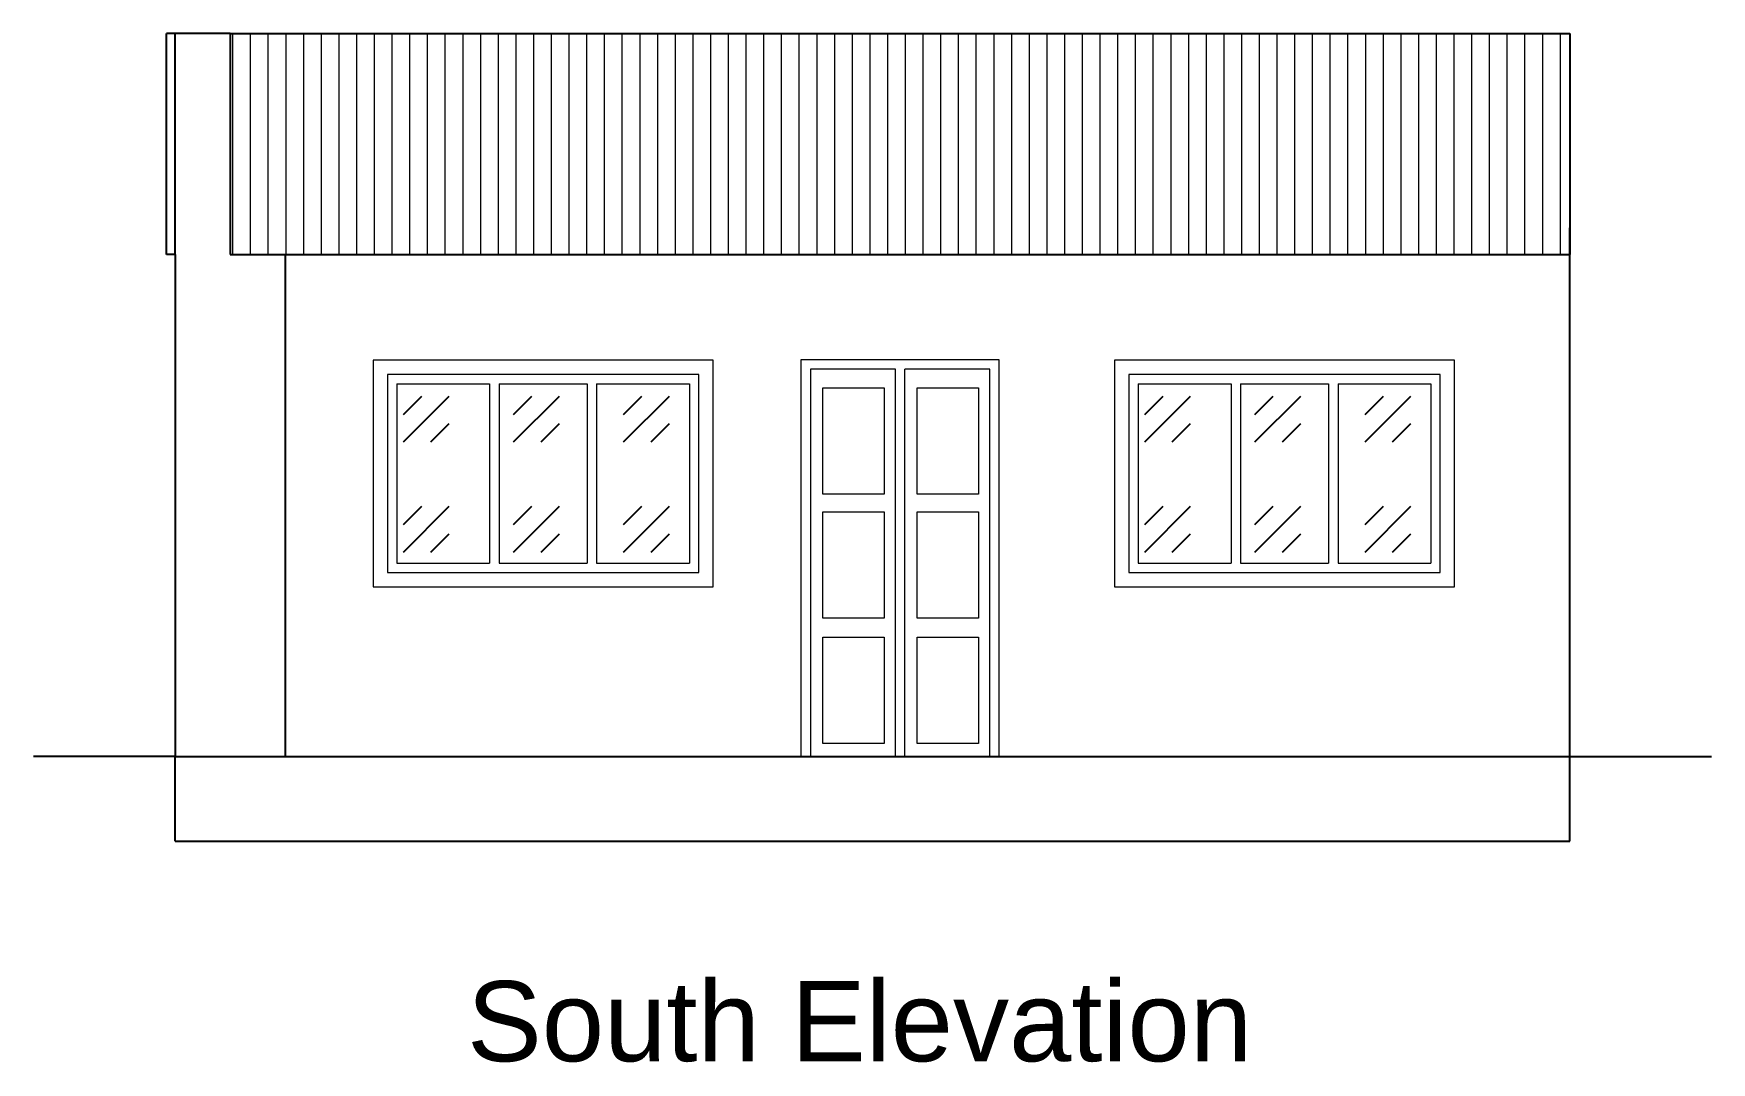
# Model space of a CAD drawing. Header units: inches. Extents: x 100101 to 119806, y -2288 to 8641.
# Drawn here: x 113800.3 to 114155.8, y 801.9 to 1019.9 of the extents above; entities that cross this region are included whole.
import ezdxf

# ---------------------------------------------------------------- set-up
doc = ezdxf.new("R2010")
doc.units = ezdxf.units.IN
doc.header["$LTSCALE"] = 0.5
doc.header["$MEASUREMENT"] = 0
for name, color, linetype, lineweight in [('door', 202, 'Continuous', 5), ('steps', 253, 'Continuous', 20), ('Toilet', 7, 'Continuous', 25)]:
    doc.layers.add(name, color=color, linetype=linetype, lineweight=lineweight)
doc.styles.get("Standard").update_dxf_attribs({"font": 'arial.ttf'})
pattern_1 = [(45, (-320.56, 0), (23.3345238, 0), [13.75, -19.25]), (45, (-314.727, 0), (23.3345238, 0), [5.5, -27.5]), (45, (-320.56, 5.834), (23.3345238, 0), [5.5, -27.5])]
pattern_2 = [(45, (-163.48, 0), (23.3345238, 0), [13.75, -19.25]), (45, (-157.647, 0), (23.3345238, 0), [5.5, -27.5]), (45, (-163.48, 5.834), (23.3345238, 0), [5.5, -27.5])]

msp = doc.modelspace()

# ---------------------------------------------------------------- hatches: boundary and pattern name
at = {"layer": 'steps', "ltscale": 0.3}
h = msp.add_hatch(dxfattribs=at)
h.set_pattern_fill('ANSI31', scale=30, angle=45)
h.paths.add_polyline_path([(113830.26, 1019.92), (113828.41, 1019.92), (113828.41, 973.08), (113830.26, 973.08)])
h = msp.add_hatch(dxfattribs=at)
h.set_pattern_fill('ANSI31', scale=30, angle=45)
h.paths.add_polyline_path([(114125.75, 1019.92), (113841.93, 1019.92), (113841.93, 973.08), (114125.75, 973.08)])
at = {"layer": 'Toilet'}
h = msp.add_hatch(dxfattribs=at)
h.set_pattern_fill('GOST_GLASS', color=256, scale=2.75)
h.set_pattern_definition(pattern_1)
h.paths.add_polyline_path([(113896.89, 945.71), (113877.22, 945.71), (113877.22, 907.71), (113896.89, 907.71)])
h = msp.add_hatch(dxfattribs=at)
h.set_pattern_fill('GOST_GLASS', color=256, scale=2.75)
h.set_pattern_definition(pattern_1)
h.paths.add_polyline_path([(113917.56, 945.71), (113898.89, 945.71), (113898.89, 907.71), (113917.56, 907.71)])
h = msp.add_hatch(dxfattribs=at)
h.set_pattern_fill('GOST_GLASS', color=256, scale=2.75)
h.set_pattern_definition(pattern_1)
h.paths.add_polyline_path([(113939.22, 945.71), (113919.56, 945.71), (113919.56, 907.71), (113939.22, 907.71)])
h = msp.add_hatch(dxfattribs=at)
h.set_pattern_fill('GOST_GLASS', color=256, scale=2.75)
h.set_pattern_definition(pattern_2)
h.paths.add_polyline_path([(114053.97, 945.71), (114034.3, 945.71), (114034.3, 907.71), (114053.97, 907.71)])
h = msp.add_hatch(dxfattribs=at)
h.set_pattern_fill('GOST_GLASS', color=256, scale=2.75)
h.set_pattern_definition(pattern_2)
h.paths.add_polyline_path([(114074.64, 945.71), (114055.97, 945.71), (114055.97, 907.71), (114074.64, 907.71)])
h = msp.add_hatch(dxfattribs=at)
h.set_pattern_fill('GOST_GLASS', color=256, scale=2.75)
h.set_pattern_definition(pattern_2)
h.paths.add_polyline_path([(114096.3, 945.71), (114076.64, 945.71), (114076.64, 907.71), (114096.3, 907.71)])

# ---------------------------------------------------------------- linework, layer by layer
at = {"layer": 'door', "ltscale": 0.5}
for p, q in [((113962.85, 950.78), (113962.85, 866.78)), ((114004.85, 950.78), (113962.85, 950.78)), ((113962.85, 950.78), (113962.85, 866.78)), ((114004.85, 950.78), (113962.85, 950.78)), ((114004.85, 866.78), (114004.85, 950.78)), ((114004.85, 866.78), (114004.85, 950.78)), ((113877.22, 945.71), (113896.89, 945.71)), ((113877.22, 945.71), (113877.22, 907.71)), ((113896.89, 945.71), (113896.89, 907.71)), ((113898.89, 945.71), (113917.56, 945.71)), ((113898.89, 945.71), (113898.89, 907.71)), ((113917.56, 945.71), (113917.56, 907.71)), ((113919.56, 945.71), (113939.22, 945.71)), ((113919.56, 945.71), (113919.56, 907.71)), ((113939.22, 945.71), (113939.22, 907.71)), ((113964.85, 948.78), (113964.85, 866.78)), ((113982.85, 948.78), (113964.85, 948.78)), ((113964.85, 948.78), (113964.85, 866.78)), ((113982.85, 948.78), (113964.85, 948.78)), ((113982.85, 866.78), (113982.85, 948.78)), ((114002.85, 948.78), (113984.85, 948.78)), ((114002.85, 948.78), (113984.85, 948.78)), ((113984.85, 866.78), (113984.85, 948.78)), ((114002.85, 866.78), (114002.85, 948.78)), ((114002.85, 866.78), (114002.85, 948.78)), ((114034.3, 945.71), (114053.97, 945.71)), ((114034.3, 945.71), (114034.3, 907.71)), ((114053.97, 945.71), (114053.97, 907.71)), ((114055.97, 945.71), (114074.64, 945.71)), ((114055.97, 945.71), (114055.97, 907.71)), ((114074.64, 945.71), (114074.64, 907.71)), ((114076.64, 945.71), (114096.3, 945.71)), ((114076.64, 945.71), (114076.64, 907.71)), ((114096.3, 945.71), (114096.3, 907.71)), ((113877.22, 907.71), (113896.89, 907.71)), ((113898.89, 907.71), (113917.56, 907.71)), ((113919.56, 907.71), (113939.22, 907.71)), ((114034.3, 907.71), (114053.97, 907.71)), ((114055.97, 907.71), (114074.64, 907.71)), ((114076.64, 907.71), (114096.3, 907.71)), ((113962.85, 866.78), (114004.85, 866.78))]:
    msp.add_line(p, q, dxfattribs=at)
for points in [[(113872.22, 902.71), (113944.22, 902.71), (113944.22, 950.71), (113872.22, 950.71)], [(114029.3, 902.71), (114101.3, 902.71), (114101.3, 950.71), (114029.3, 950.71)], [(113875.22, 905.71), (113941.22, 905.71), (113941.22, 947.71), (113875.22, 947.71)], [(114032.3, 905.71), (114098.3, 905.71), (114098.3, 947.71), (114032.3, 947.71)], [(113967.47, 944.86), (113980.49, 944.86), (113980.49, 922.36), (113967.47, 922.36)], [(113987.47, 944.86), (114000.49, 944.86), (114000.49, 922.36), (113987.47, 922.36)], [(113967.47, 918.55), (113980.49, 918.55), (113980.49, 896.06), (113967.47, 896.06)], [(113987.47, 918.55), (114000.49, 918.55), (114000.49, 896.06), (113987.47, 896.06)], [(113967.47, 892), (113980.49, 892), (113980.49, 869.5), (113967.47, 869.5)], [(113987.47, 892), (114000.49, 892), (114000.49, 869.5), (113987.47, 869.5)]]:
    msp.add_lwpolyline(points, close=True, dxfattribs=at)
at = {"layer": 'Toilet'}
for p, q in [((113828.41, 973.08), (113828.41, 1019.92)), ((113841.93, 1019.92), (113828.41, 1019.92)), ((113830.26, 973.08), (113830.26, 1019.92)), ((113841.93, 1019.92), (113841.93, 973.08)), ((113841.93, 1019.92), (114125.75, 1019.92)), ((114125.75, 1019.92), (114125.75, 973.08)), ((114125.75, 866.78), (114125.75, 978.78)), ((113830.26, 973.08), (113828.41, 973.08)), ((113830.26, 973.08), (113830.26, 866.78)), ((113841.93, 973.08), (114125.75, 973.08)), ((113853.6, 973.08), (113853.6, 866.78)), ((113830.26, 866.78), (113800.26, 866.78)), ((113830.26, 866.78), (114125.75, 866.78)), ((113830.26, 848.78), (113830.26, 866.78)), ((114125.75, 866.78), (114155.75, 866.78)), ((114125.75, 848.78), (114125.75, 866.78)), ((113830.26, 848.78), (114125.75, 848.78))]:
    msp.add_line(p, q, dxfattribs=at)

# ---------------------------------------------------------------- texts
at = {"color": 7, "linetype": 'ByBlock', "lineweight": 5, "insert": (113975.27, 815.55), "char_height": 6, "width": 195.2975, "attachment_point": 5}
msp.add_mtext('{\\fArial CE|b0|i0|c238|p34;\\P\\fArial CE|b0|i0|c0|p34;\\H2.8333x;South\\fArial CE|b0|i0|c238|p34; El\\fArial CE|b0|i0|c0|p34;e\\fArial CE|b0|i0|c238|p34;vation}', dxfattribs=at)

doc.saveas('drawing.dxf')
